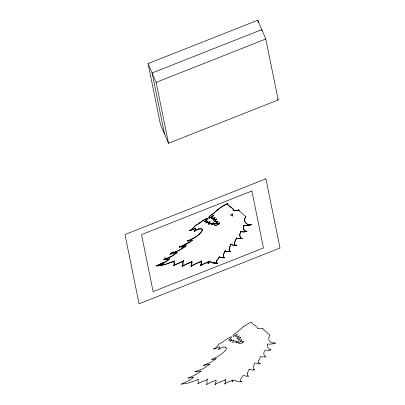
<?xml version="1.0" encoding="UTF-8"?>
<svg xmlns="http://www.w3.org/2000/svg" width="405" height="405" viewBox="0 0 405 405"><rect width="100%" height="100%" fill="white"/><g stroke="black" fill="none" stroke-linecap="round" stroke-linejoin="round"><path stroke-width="0.61" d="M215.89 382.204L216.088 380.042L210.676 382.325L206.246 384.75L207.082 383.312L206.95 381.753A13.952 5.184 -23.2 0 1 207.537 379.247M216.305 260.521L216.412 262.364A7.629 2.835 -23.2 0 0 217.819 263.331C215.227 263.144 211.491 263.63 210.003 261.017M247.541 373.243L247.43 373.815A23.915 8.88 -23.2 0 0 247.374 375.116L247.814 375.906L248.624 376.159L245.886 376.139L243.521 375.344A33.893 12.585 -23.2 0 0 241.669 377.541L240.524 379.617L240.57 380.913A7.467 2.774 -23.2 0 0 241.36 381.515L241.886 381.667C239.183 381.905 236.08 381.166 233.974 380.082A1.387 0.516 -23.2 0 0 233.548 380.401L233.204 380.791A3.64 1.352 -23.2 0 1 232.151 381.702M243.42 225.286L243.623 225.767C242.468 228.334 244.256 231.215 246.939 231.584L246.726 231.083M250.366 224.208L251.454 224.284L251.601 224.623C247.166 225.828 241.987 221.191 245.875 216.721L238.915 210.635L239.016 210.18L238.454 209.749M245.658 216.209L245.875 216.721C242.504 220.502 246.458 226.41 251.601 224.623L247.718 225.62L243.623 225.767L243.466 228.678L244.261 230.151A21.106 7.837 -23.2 0 0 246.939 231.584L242.56 231.938L240.864 231.665L240.646 231.164M267.69 344.103C266.627 346.629 268.252 349.581 271.006 349.925M191.788 261.154L191.828 263.802A24.644 9.153 -23.2 0 1 191.798 264.328A15 5.569 -23.2 0 1 191.676 264.89L190.983 266.222L190.76 265.7M238.758 209.866C240.256 211.319 234.758 209.663 233.756 210.413C232.571 207.046 228.03 206.692 227.154 203.143M228.886 340.104L231.478 337.319A2.111 0.785 -23.2 0 0 231.518 336.97L231.321 336.763A5.69 2.116 -23.2 0 0 229.594 337.426C226.066 339.304 223.155 342.022 219.561 343.804A7.381 2.744 -23.2 0 0 218.057 345.121A11.639 4.323 -23.2 0 0 217.465 345.87L217.04 346.483A10.09 3.746 -23.2 0 1 216.442 347.247L216.143 347.52A3.655 1.357 -23.2 0 1 214.933 348.361L213.607 349.004L213.977 348.913M239.001 210.241L239.011 210.21A2.344 0.871 -23.2 0 1 237.806 210.342M237.122 338.327L237.578 337.724A10.722 3.984 -23.2 0 1 238.115 337.254L239.021 336.342A1.569 0.582 -23.2 0 0 239.056 336.034L238.869 335.953A1.757 0.653 -23.2 0 0 238.337 335.983L235.842 336.95A4.916 1.828 -23.2 0 1 235.654 336.368L237.335 334.009L233.103 336.535L232.986 335.527A4.86 1.802 -23.2 0 1 233.467 334.743L235.664 332.961A17.871 6.637 -23.2 0 1 238.094 331.508L239.345 329.908L241.527 328.511A5.366 1.995 -23.2 0 1 243.132 326.825M258.815 360.349L259.018 359.827A61.388 22.796 -23.2 0 1 260.415 357.058L260.719 356.516A34.344 12.752 -23.2 0 0 261.792 356.81L266.161 357.048C262.415 356 263.326 348.29 267.568 350.31A12.029 4.465 -23.2 0 0 271.001 349.93M230.607 245.04C229.777 246.837 227.645 250.928 230.789 251.611L230.577 251.12M246.939 231.584L243.668 231.969L240.864 231.665C239.299 233.852 239.142 237.588 242.099 238.707L241.881 238.196M213.02 215.09L213.273 215.673L209.041 218.199L208.874 217.374A4.971 1.848 -23.2 0 1 209.537 216.255L214.022 213.167L215.227 211.618L217.465 210.175L219.535 208.17L226.268 204.09L227.372 203.649L227.757 204.52A29.681 11.021 -23.2 0 0 228.815 205.78L229.67 206.403M230.86 243.744L231.037 244.159L229.64 247.298L229.129 249.612L229.792 251.262L230.789 251.611C228.916 251.733 226.349 251.925 225.048 250.503M230.804 244.625L231.037 244.159L232.91 245.172L234.561 245.531L236.312 245.369L236.085 244.843M174.003 260.612L174.236 261.154L173.867 262.283L174.327 264.409A6.662 2.476 -23.2 0 1 173.76 265.462L173.542 264.956M204.621 221.297L204.824 221.768L207.421 218.973A2.121 0.79 -23.2 0 0 207.451 218.629L207.031 217.9M216.397 218.649L216.655 219.242L216.214 219.287A3.108 1.154 -23.2 0 0 215.779 219.378A5.037 1.868 -23.2 0 0 215.339 219.5L213.06 219.991A1.954 0.724 -23.2 0 1 213.167 219.778L213.683 219.232A11.76 4.369 -23.2 0 1 213.967 218.983L214.969 217.986A1.549 0.577 -23.2 0 0 214.994 217.693C212.159 217.981 209.81 219.616 213.273 215.673L209.041 218.199C208.681 215.551 212.23 214.478 214.022 213.167C217.652 209.117 222.492 206.155 227.372 203.649M240.864 231.665C239.401 233.933 239.122 237.527 242.099 238.707L238.049 238.54L236.657 238.18L236.404 237.588M213.992 219.869A3.22 1.195 -23.2 0 1 213.05 219.991L214.883 218.123L214.766 217.196M242.099 238.707L239.416 238.742L236.657 238.18L234.956 241.486L234.394 243.658L234.819 244.934L236.312 245.369L233.558 245.374L231.037 244.159M201.189 260.557L201.3 263.736L200.632 265.812L202.004 264.814A5.67 2.106 -23.2 0 1 203.548 263.974L205.016 263.351M232.323 380.978L232.693 380.098A1.878 0.699 -23.2 0 0 232.607 379.925L232.1 380.265A4.465 1.66 -23.2 0 1 231.118 380.816L227.635 382.305A6.004 2.233 -23.2 0 0 225.514 383.52L224.694 384.148L224.628 383.798A3.559 1.321 -23.2 0 1 224.729 383.398L225.003 382.953M236.657 238.18C235.624 240.216 233.72 242.585 234.768 244.883L236.312 245.369M183.344 260.324L183.586 260.886A5.999 2.228 -23.2 0 1 181.754 261.929L173.76 265.462L174.373 264.141L173.922 261.751A5.331 1.979 -23.2 0 1 174.236 261.154L164.865 264.556L156.7 265.908L164.04 262.096M217.748 221.079C218.057 221.884 216.169 223.585 215.789 223.018M205.872 222.38L206.105 222.922L207.861 221.5L207.649 221.003M230.789 251.611L227.787 251.621L225.231 250.933C224.208 252.755 222.411 255.585 223.798 257.595A3.731 1.387 -23.2 0 0 224.557 257.828L223.535 257.059M214.093 220.912L214.959 221.758L217.905 221.444L215.951 223.388L218.857 223.236L219.647 223.044L219.469 222.628M209.906 221.479L210.104 221.935L206.105 222.922L207.861 221.5L204.824 221.768A2.987 1.109 -23.2 0 1 204.97 221.444L205.993 220.396M225.231 250.933C224.203 252.669 221.773 256.79 224.562 257.823L221.11 257.656L219.454 257.003L219.226 256.471M193.195 227.823L194.359 226.405A7.098 2.638 -23.2 0 1 195.281 225.625C199.493 223.56 202.748 219.94 207.259 218.427L207.37 219.065L206.135 220.279M200.845 264.759C201.892 263.731 200.5 262.243 201.447 261.154L194.375 264.369A8.09 3.007 -23.2 0 0 192.805 265.133L190.983 266.222A11.355 4.217 -23.2 0 0 191.671 264.89L191.874 262.273A13.102 4.865 -23.2 0 1 192.021 261.706L191.413 261.944M192.927 228.212L190.669 230.131L189.545 230.668L189.307 230.121M181.961 265.898L182.184 266.414L182.939 265.234L182.883 263.392A13.765 5.113 -23.2 0 1 183.485 260.906M215.951 223.388L219.647 223.044L218.558 224.193L217.04 225.023L215.303 225.286L214.437 224.826A2.106 0.785 -23.2 0 1 214.609 224.314A1.959 0.729 -23.2 0 1 215.166 223.833L215.283 223.292M213.992 219.874A5.133 1.903 -23.2 0 0 214.67 219.692L216.214 219.287A2.774 1.033 -23.2 0 1 216.655 219.242L215.814 220.143A17.572 6.526 -23.2 0 1 215.571 220.36L215.409 220.507M225.307 350.649L226.537 348.158A5.65 2.096 -23.2 0 0 225.671 347.318M191.109 262.065L185.91 264.333A17.243 6.404 -23.2 0 0 182.184 266.414C183.87 264.931 182.063 262.486 183.586 260.886L175.228 264.581A5.462 2.03 -23.2 0 0 174.049 265.265L173.76 265.462M224.562 257.823L221.727 257.788L219.454 257.003L216.665 260.759L216.432 262.405A7.467 3.346 -30.6 0 0 217.556 263.215M219.454 257.003L216.958 260.202L216.376 262.217A7.553 2.805 -23.2 0 0 217.824 263.326L213.207 262.992L210.028 261.681A1.448 0.537 -23.2 0 0 209.577 261.974L208.079 263.361L207.861 262.86M169.174 258.456L169.391 258.962L168.88 259.504A8.728 3.24 -23.2 0 1 166.997 261.002L157.611 265.528M219.647 223.044L218.685 224.092L216.483 225.185L214.777 225.165L214.437 224.826L214.615 224.309C217.419 221.879 208.18 226.785 213.334 223.059L213.06 222.411M214.351 221.515L215.171 220.72L214.863 220.998A8.799 3.27 -23.2 0 0 214.589 221.267A5.103 1.893 -23.2 0 0 214.351 221.515L215.389 221.763L217.905 221.444M194.314 230.48L194.344 231.164L195.554 229.407L195.235 227.812M164.941 258.866L163.833 259.413L163.974 259.747L169.391 258.962L165.559 261.888L156.7 265.908L157.869 265.832M213.273 215.673L211.79 217.434L211.78 218.609L214.959 217.642M192.598 229.751L189.545 230.668L192.213 229.063L195.271 225.631L199.989 222.947L203.406 220.249L207.259 218.427M215.49 220.436L215.814 220.143A10.611 3.939 -23.2 0 0 216.123 219.844A7.417 2.754 -23.2 0 0 216.407 219.545A5.852 2.172 -23.2 0 0 216.655 219.242M176.843 252.077L177.066 252.609L172.996 255.535L163.974 259.747L169.391 258.962M192.026 239.795L192.243 240.312L189.11 242.615L182.235 245.962M219.783 348.69L219.874 348.609A1.812 0.673 -23.2 0 1 220.224 348.346L221.373 347.794A15.248 5.66 -23.2 0 1 222.674 347.282L222.942 347.181A9.558 3.549 -23.2 0 1 225.701 347.298M185.824 245.258L186.037 245.759L185.343 246.331L180.417 249.632L176.084 251.652L170.713 253.469L170.581 253.165L173.649 251.956M187.378 240.519L187.601 241.036L192.243 240.312L186.325 244.169L179.329 247.02L186.037 245.759C181.648 249.546 176.241 251.895 170.713 253.469L177.066 252.609L171.421 256.416L163.974 259.747M200.409 265.29L200.632 265.812L202.784 264.359L206.894 262.556A4.698 1.741 -23.2 0 0 208.069 261.908L208.545 261.584L208.302 261.022M206.105 222.922L210.104 221.935C205.932 225.732 211.233 222.978 213.334 223.059C209.714 225.813 213.845 223.519 215.44 223.661M210.104 221.935L208.793 223.241L208.585 224.218L213.334 223.059M187.368 242.954L182.857 245.577M215.045 384.558L216.614 383.606A7.908 2.936 -23.2 0 1 218.128 382.846L220.75 381.788M242.301 342.767L242.155 342.858A2.222 0.825 -23.2 0 1 240.079 343.607A3.28 1.22 -23.2 0 1 238.51 343.126L238.494 343.065A1.959 0.729 -23.2 0 1 239.087 342.271L239.502 341.997L238.945 341.977A2.268 0.84 -23.2 0 0 238.327 342.078L236.074 343.005L235.978 342.488A1.635 0.607 -23.2 0 1 236.201 342.19L237.401 341.395A7.73 2.87 -23.2 0 0 232.647 342.519L232.809 341.658A4.283 1.59 -23.2 0 1 233.538 340.777L234.166 340.271L232.04 340.59A4.344 1.615 -23.2 0 0 230.167 341.258A3.205 1.19 -23.2 0 1 231.609 340.013L231.923 339.835A7.396 2.749 -23.2 0 0 231.473 339.77L231.149 339.749A4.435 1.645 -23.2 0 0 228.891 340.094M210.241 261.569L209.582 261.974A1.767 0.658 -23.2 0 0 209.39 262.162A5.569 2.066 -23.2 0 0 209.228 262.344L209.101 262.496A3.842 1.428 -23.2 0 1 208.838 262.774A3.093 1.149 -23.2 0 1 208.524 263.042A3.746 1.392 -23.2 0 1 208.079 263.361L208.545 261.584L205.715 263.073M182.184 266.414L186.497 264.045L192.026 261.706M190.983 266.222L196.511 263.518M193.97 229.103L195.483 228.39L195.61 228.946A7.29 2.708 -23.2 0 1 194.845 230.653A7.943 2.951 -23.2 0 1 194.344 231.164L195.939 230.167A1.443 0.537 -23.2 0 1 196.243 229.969L197.964 229.19M189.545 230.668L193.914 229.134M174.236 261.154L165.979 264.237A20.184 7.498 -23.2 0 1 159.95 265.599L156.694 265.903L157.155 265.715M192.243 240.312L187.601 241.036C192.891 238.535 199.123 235.928 202.303 230.673A9.239 3.432 -23.2 0 0 202.48 229.782L201.275 228.901L198.394 229.027M189.646 377.445L188.041 378.083L190.37 377.789A50.63 18.802 -23.2 0 0 193.453 377.303L192.952 377.83A8.718 3.24 -23.2 0 1 191.089 379.323L187.434 381.363L180.762 384.249L188.527 383.003L198.298 379.49A5.508 2.045 -23.2 0 0 197.969 380.138L198.399 382.705A6.622 2.46 -23.2 0 1 197.827 383.798L198.111 383.601A5.473 2.035 -23.2 0 1 199.579 382.771L205.887 380.229A5.943 2.207 -23.2 0 0 207.649 379.222M148.083 63.59L257.757 20.25L265.801 39.022L278.189 99.954L168.52 143.299L160.476 124.527L148.083 63.59L156.127 82.362L168.52 143.299M156.127 82.362L265.801 39.022M187.601 241.036C193.286 238.565 199.721 235.563 202.475 229.782C201.108 226.587 195.575 231.452 195.529 229.731M181.111 246.301L179.309 246.969L185.379 245.349M182.012 246.043L179.329 247.02L186.037 245.759M196.653 263.468L196.795 263.412A11.618 4.313 -23.2 0 0 201.493 261.174M251.601 224.623L248.336 225.529M204.824 221.768L207.861 221.5M243.709 341.38L242.889 341.577A6.298 2.339 -23.2 0 1 239.998 341.739L240.767 341.106A6.865 2.551 -23.2 0 0 241.993 339.775L239.031 340.094A2.708 1.007 -23.2 0 1 238.53 339.952L238.413 339.856M177.066 252.609L170.713 253.469M272.818 343.794L274.489 343.379A5.619 2.086 -23.2 0 0 275.663 342.959L272.423 342.848A17.663 6.561 -23.2 0 1 271.406 342.503C268.272 341.445 267.999 337.34 269.943 335.057L263.007 328.997A0.866 0.319 -23.2 0 1 262.941 328.84L263.017 328.678A2.03 0.754 -23.2 0 0 263.083 328.516A1.129 0.42 -23.2 0 1 262.794 328.607L262.075 328.713A6.915 2.567 -23.2 0 1 261.655 328.713L260.43 328.673A25.895 9.619 -23.2 0 0 257.818 328.754L257.271 327.736A41.923 15.567 -23.2 0 0 255.763 326.096L252.593 323.853A26.32 9.776 -23.2 0 1 251.925 323.048L251.434 321.985L248.69 323.276L246.311 325.053A8.54 3.169 -23.2 0 0 243.096 326.815M160.112 265.472L157.661 265.827M248.098 225.57L247.339 225.666M250.199 224.517L250.513 224.471A5.584 3.017 -14 0 0 251.454 224.294M247.08 225.696L243.623 225.767M224.426 257.504L222.654 257.352M237.249 210.362L237.76 210.377M217.531 263.235L217.819 263.316L212.514 262.374M249.293 369.269L251.996 369.978L254.851 369.952C253.262 369.917 252.923 368.074 253.338 366.854A44.322 16.458 -23.2 0 1 254.051 364.723C254.735 360.359 257.61 365.209 260.375 363.705A4.587 1.701 -23.2 0 1 259.473 363.599L258.547 362.738M229.898 206.55L231.503 207.598A41.837 15.537 -23.2 0 1 233.017 209.122L233.756 210.413A27.849 10.343 -23.2 0 1 236.849 210.352M194.516 230.227L194.83 230.653M238.687 210.028L238.996 210.706M277.719 98.85L278.189 99.954M233.548 209.937L233.756 210.413M222.021 206.191L222.249 206.717M217.237 209.648L217.465 210.175M213.82 212.691L214.022 213.167M212.858 219.52L213.06 219.991M211.562 218.108L211.78 218.609M211.714 223.985L212.007 224.669M208.823 217.693L209.041 218.199M208.352 223.671L208.585 224.218M199.756 222.396L199.989 222.947M198.688 228.395L198.88 228.84M200.89 261.954L201.082 262.405M225.139 380.715L225.302 381.277M262.03 30.866L261.777 29.636L152.108 72.976L164.496 133.913M257.757 20.25L258.258 22.71M193.853 229.164A5.027 1.868 -23.2 0 1 192.598 229.767M194.142 229.007A4.708 1.747 -23.2 0 1 195.478 228.379M195.661 230.425A2.926 1.088 -23.2 0 1 194.339 231.149M200.622 265.812A5.149 1.914 -23.2 0 1 200.774 264.774M208.55 261.584A1.995 0.739 -23.2 0 1 208.626 261.848L208.302 262.572A5.386 2 -23.2 0 0 207.983 263.392M164.273 263.463A19.065 10.905 -39.2 0 1 160.314 264.794M165.412 258.972A38.748 29.479 -76.7 0 1 163.833 259.347M165.529 257.145A31.62 18.225 -30.8 0 1 164.506 257.686M171.178 254.73A19.283 9.325 -42.5 0 1 169.472 254.704M183.318 246.989A23.763 15.405 -27.3 0 1 181.379 247.764M232.47 213.946A26.497 9.841 -23.2 0 1 232.693 216.143A24.492 9.097 -23.2 0 0 230.465 215.035A3.113 1.154 -23.2 0 1 232.445 213.941M237.092 338.362A4.364 1.62 -23.2 0 0 238.904 337.973L239.142 337.912A4.825 1.792 -23.2 0 1 240.752 337.537M240.742 337.578A9.037 3.356 -23.2 0 1 239.689 338.641L239.142 339.142A8.596 3.194 -23.2 0 0 238.403 339.856M243.658 341.39A5.295 1.969 -23.2 0 1 242.357 342.772M213.987 348.897A10.864 4.035 -23.2 0 0 216.609 348.138A5.392 2.005 -23.2 0 0 218.072 347.414A5.159 1.919 -23.2 0 1 219.54 346.72L219.652 347.622A7.077 2.627 -23.2 0 1 218.821 349.075L218.411 349.5A3.655 1.357 -23.2 0 0 219.854 348.7M225.19 350.664A18.265 6.784 -23.2 0 1 211.663 359.362A14.924 5.543 -23.2 0 0 216.3 358.663L210.873 362.257L203.391 365.356A35.554 13.203 -23.2 0 0 210.104 364.09L203.457 368.504L194.775 371.805A19.303 7.168 -23.2 0 0 201.118 370.965M201.174 370.945A14.165 5.26 -23.2 0 1 195.655 374.645M195.686 374.671A25.333 9.406 -23.2 0 1 189.641 377.425M215.85 382.224A14.555 5.407 -23.2 0 1 215.136 384.542M225.575 379.52A12.211 4.536 -23.2 0 1 220.75 381.809M225.053 380.746A7.513 2.789 -23.2 0 1 225.448 379.652M225.236 381.302A10.621 3.944 -23.2 0 1 225.155 382.912M232.065 381.728A4.303 1.6 -23.2 0 1 232.343 380.973M247.592 373.228A32.289 11.993 -23.2 0 1 249.207 369.289M258.471 362.769A20.655 7.67 -23.2 0 1 258.881 360.334M272.742 343.88A20.756 7.71 -23.2 0 1 267.756 344.053M265.938 178.828L124.983 234.53L139.062 303.77L280.017 248.068L265.938 178.828M251.88 190.988L141.527 234.596L153.12 291.61L263.473 248.002L251.88 190.988"/></g></svg>
